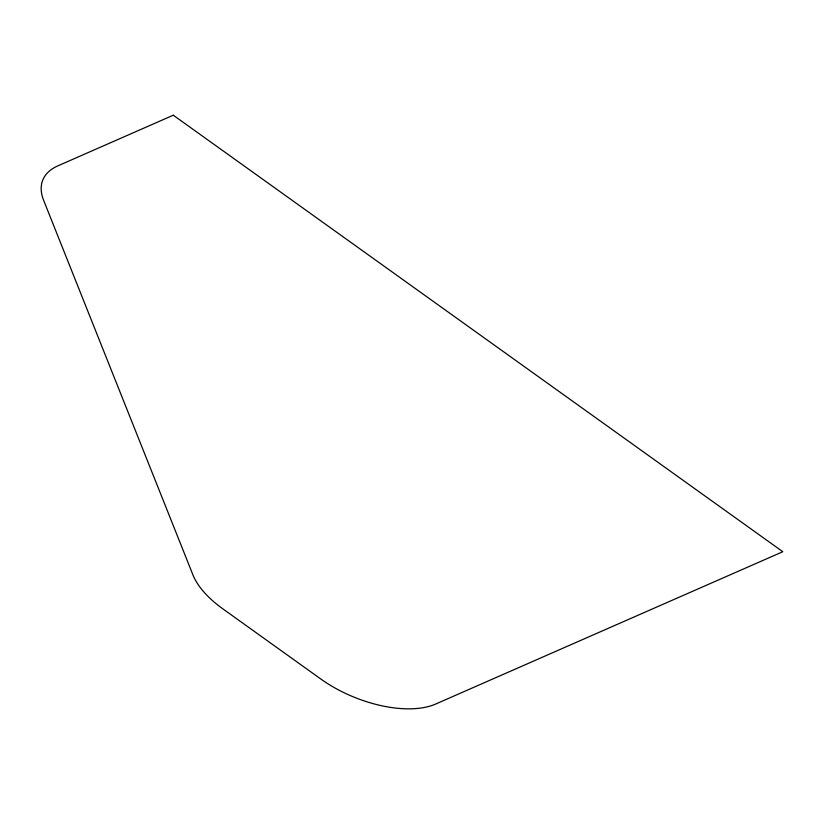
<?xml version="1.0" encoding="UTF-8"?>
<svg xmlns="http://www.w3.org/2000/svg" width="824" height="824" viewBox="0 0 824 824"><rect width="100%" height="100%" fill="white"/><g stroke="black" fill="none" stroke-linecap="round" stroke-linejoin="round"><path stroke-width="1.24" d="M173.298 115.206L57.876 165.861A86.747 43.116 22.1 0 0 43.651 200.366L192.909 574.833A86.747 43.116 22.1 0 0 222.851 608.854L320.814 679.017A86.747 43.116 22.1 0 0 435.711 704.026L782.8 551.72L173.298 115.206"/></g></svg>
